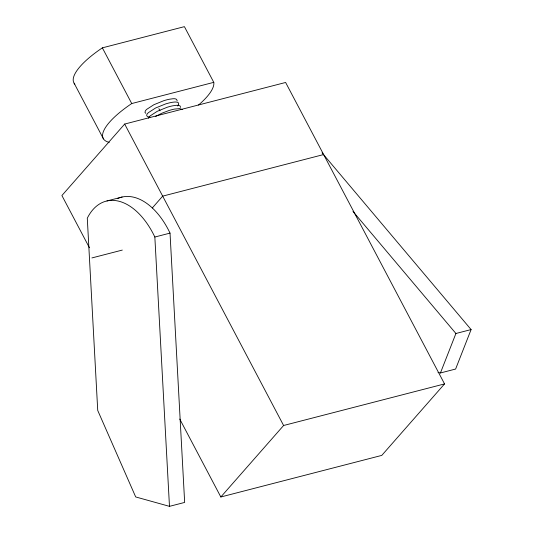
<?xml version="1.0" encoding="UTF-8"?>
<svg xmlns="http://www.w3.org/2000/svg" width="533" height="533" viewBox="0 0 533 533"><rect width="100%" height="100%" fill="white"/><g stroke="black" fill="none" stroke-linecap="round" stroke-linejoin="round"><path stroke-width="0.8" d="M177.196 100.844C177.056 97.406 171.633 99.065 169.441 99.231A29.208 8.781 -27.8 0 0 163.751 100.704L153.864 104.728L146.735 109.325A8.515 2.558 -27.8 0 0 145.329 110.924L144.976 112.496L145.829 113.316M180.654 107.399C180.507 103.955 175.091 105.621 172.899 105.787A29.208 8.781 -27.8 0 0 167.209 107.253L157.315 111.277L150.193 115.874A8.515 2.558 -27.8 0 0 148.787 117.473L148.454 118.166M438.006 372.434L440.431 372.967L455.915 333.498L471.099 329.574L322.052 152.858M471.099 329.574L455.615 369.043L440.431 372.967M179.754 419.058L220.835 496.983L381.781 455.395L444.549 383.913L285.621 82.468L124.675 124.056L61.901 195.538L89.437 247.758M152.311 207.95L162.678 196.137L323.624 154.55M220.835 496.983L283.609 425.494L444.549 383.913M155.669 116.427L161.885 113.209L168.934 110.531A29.208 8.781 -27.8 0 1 174.624 109.065L179.734 108.599L182.279 109.551M74.847 84.127A62.141 18.688 -27.8 0 1 102.369 47.85L184.411 26.65L213.78 82.349A62.141 18.688 -27.8 0 1 198.523 105.041M109.258 142.344A62.141 18.688 -27.8 0 1 131.738 103.549L213.78 82.349M106.966 200.941L122.15 197.023M154.843 237.032L170.027 233.108L184.658 502.426L169.474 506.35L135.695 496.943L97.732 410.463L87.285 218.217A67.964 40.088 75.5 0 1 154.843 237.032L169.474 506.35M91.916 257.932L122.284 250.084M149.96 116.993C148.361 117.287 145.576 116.127 147.061 114.195A8.515 2.558 -27.8 0 1 148.46 112.596L155.589 107.999L165.477 103.982A29.208 8.781 -27.8 0 1 171.166 102.509C173.258 102.089 180.187 100.81 178.588 104.814A8.515 2.558 -27.8 0 1 177.629 105.994M352.979 211.448L455.915 333.498M158.874 108.625L160.027 110.811M102.369 47.85L131.738 103.549M124.675 124.056L283.609 425.494M74.107 83.188L103.475 138.893M117.726 198.476A67.964 40.088 75.5 0 1 170.027 233.108"/></g></svg>
